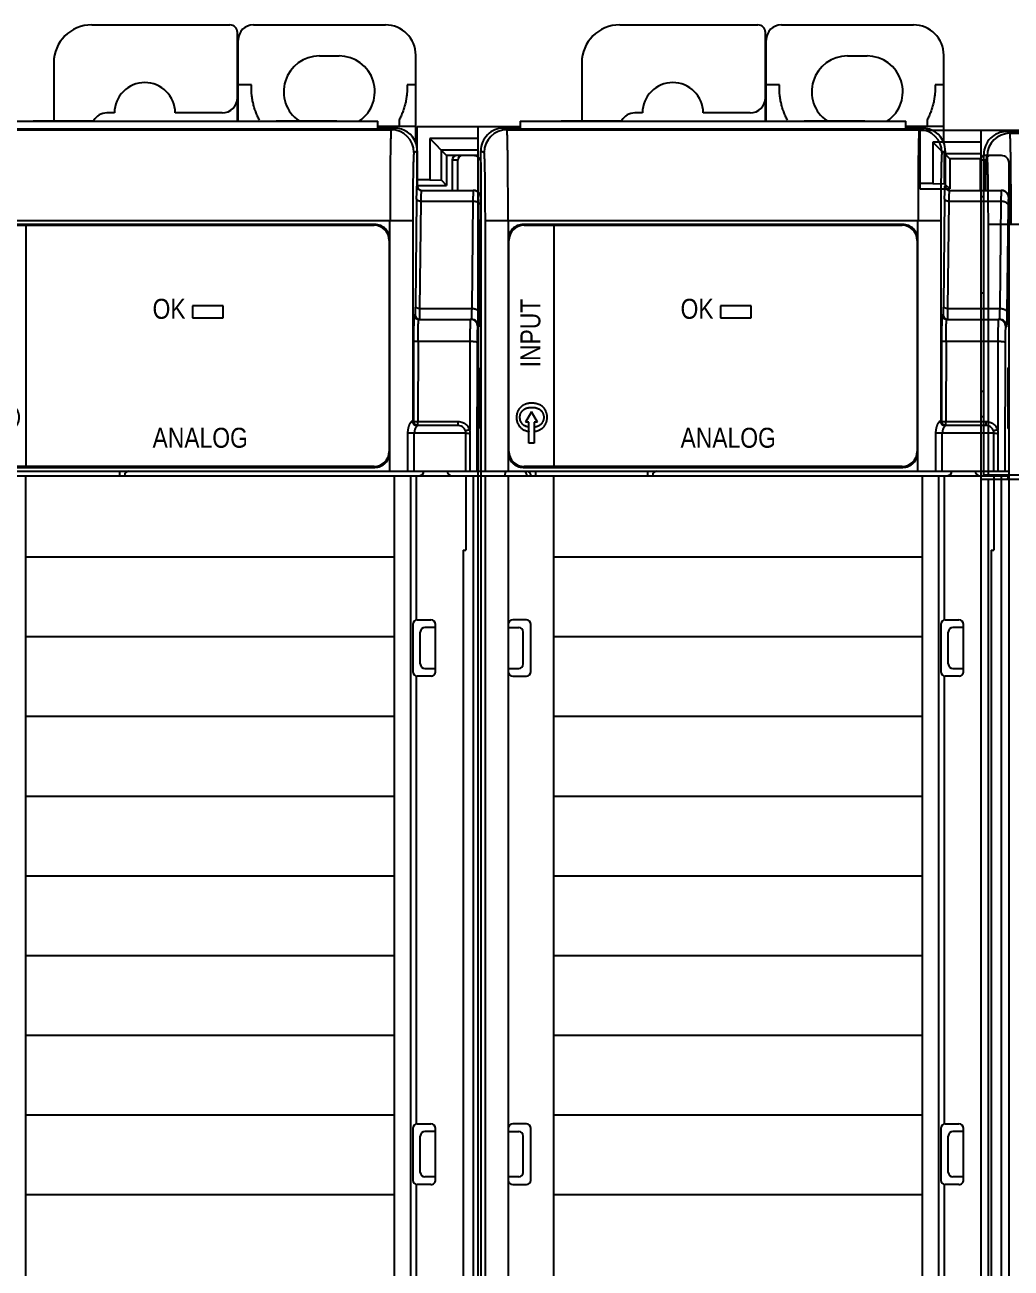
# Model space of a CAD drawing. Header units: inches. Extents: x -38 to 199, y -310 to 64.
# Drawn here: x 106.098 to 108.656, y 55.442 to 58.667 of the extents above; entities that cross this region are included whole.
import ezdxf

# ---------------------------------------------------------------- set-up
doc = ezdxf.new("R2010")
doc.units = ezdxf.units.IN
doc.header["$MEASUREMENT"] = 0
doc.layers.add('off-wire', color=6, linetype='Continuous')
doc.layers.add('PLC', color=7, linetype='Continuous')
doc.styles.get("Standard").update_dxf_attribs({"font": 'arial.ttf'})

# ---------------------------------------------------------------- blocks, each defined once
blk = doc.blocks.new('AI4')
at = {"layer": 'PLC', "linetype": 'Continuous'}
for p, q in [((214.5921, -47.8325), (214.5921, -47.679)), ((214.5921, -47.679), (214.8599, -47.679)), ((214.7496, -47.679), (214.7496, -52.2734)), ((214.8252, -47.6873), (214.8165, -47.6829)), ((214.8599, -47.6829), (214.8165, -47.6829)), ((214.8252, -47.6873), (215.8945, -47.6873)), ((214.6253, -47.7102), (214.6253, -47.8175)), ((214.6253, -47.7102), (214.6689, -47.7538)), ((214.7496, -47.7102), (214.6253, -47.7102)), ((214.6553, -47.818), (214.6553, -47.7402)), ((214.7496, -47.7402), (214.6553, -47.7402)), ((214.6689, -47.7538), (214.6689, -47.8316)), ((214.7496, -47.7538), (214.6689, -47.7538)), ((214.7575, -48.5727), (214.7575, -47.742)), ((214.7575, -47.742), (214.7662, -47.7463)), ((214.8276, -47.7769), (214.8276, -47.7689)), ((214.6253, -47.8175), (214.5921, -47.8175)), ((214.6253, -47.8175), (214.6553, -47.818)), ((214.6553, -47.818), (214.6689, -47.8316)), ((214.6689, -47.8325), (214.5921, -47.8325)), ((214.7575, -47.8522), (214.7496, -47.8522)), ((214.828, -47.8226), (214.828, -47.8215)), ((214.8282, -47.8518), (214.828, -47.8226)), ((214.7693, -48.5727), (214.7693, -47.9235)), ((215.9504, -47.9235), (214.7693, -47.9235)), ((214.7575, -48.1022), (214.7496, -48.1022)), ((214.7496, -48.3561), (214.7575, -48.3561)), ((214.7575, -48.4231), (214.7496, -48.4231)), ((214.7496, -48.5845), (216.1276, -48.5845)), ((214.7575, -48.5727), (216.1276, -48.5727)), ((214.7693, -52.2935), (214.7693, -48.5845))]:
    blk.add_line(p, q, dxfattribs=at)
at = {"layer": 'PLC'}
blk.add_lwpolyline([(214.7693, -48.5845), (214.9461, -48.5845), (214.9461, -52.3089), (214.7693, -52.3089)], close=True, dxfattribs=at)
at = {"layer": 'PLC', "linetype": 'Continuous'}
for centre, radius, start, end in [((214.8165, -47.742), 0.059, 89.9941, 179.9963), ((214.8253, -47.7463), 0.0591, 90.0133, 179.9941), ((203.4647, -47.8923), 11.3635, 0.35718, 0.58221), ((197.5204, -47.9235), 17.3079, 0.00012, 0.23749), ((214.848, -48.5911), 0.0303, 141.8481, 167.3196)]:
    blk.add_arc(centre, radius, start, end, dxfattribs=at)
for points, knots in [([(214.8276, -47.7689), (214.8275, -47.7629), (214.8274, -47.7541), (214.8272, -47.7427), (214.8271, -47.7349), (214.8269, -47.7276), (214.8268, -47.7209), (214.8267, -47.7148), (214.8265, -47.7093), (214.8264, -47.7043), (214.8262, -47.7), (214.8261, -47.6968), (214.826, -47.6945), (214.8259, -47.693), (214.8258, -47.6917), (214.8257, -47.6906), (214.8257, -47.6897), (214.8256, -47.6889), (214.8255, -47.6882), (214.8254, -47.6878), (214.8254, -47.6875), (214.8253, -47.6874), (214.8253, -47.6873), (214.8253, -47.6873), (214.8252, -47.6873)], [0, 0, 0, 0, 0.220848, 0.32252, 0.417952, 0.506883, 0.589081, 0.664312, 0.732348, 0.792993, 0.846102, 0.891528, 0.911317, 0.929132, 0.944961, 0.958798, 0.970639, 0.98048, 0.988319, 0.994158, 0.996333, 0.998017, 0.999226, 1, 1, 1, 1]), ([(214.7693, -47.9235), (214.7693, -47.912), (214.7692, -47.895), (214.7691, -47.8725), (214.769, -47.8562), (214.7689, -47.8406), (214.7688, -47.8258), (214.7686, -47.8119), (214.7684, -47.7991), (214.7682, -47.7875), (214.768, -47.7786), (214.7678, -47.7722), (214.7676, -47.7678), (214.7675, -47.7639), (214.7674, -47.7604), (214.7672, -47.7572), (214.7671, -47.7544), (214.767, -47.7521), (214.7668, -47.7504), (214.7667, -47.7492), (214.7667, -47.7485), (214.7666, -47.7478), (214.7665, -47.7473), (214.7664, -47.7469), (214.7664, -47.7466), (214.7663, -47.7464), (214.7662, -47.7463), (214.7662, -47.7463)], [0, 0, 0, 0, 0.193908, 0.288591, 0.380476, 0.468739, 0.552559, 0.631129, 0.703673, 0.769515, 0.828011, 0.854337, 0.878635, 0.900844, 0.920908, 0.938786, 0.954437, 0.967819, 0.978896, 0.983563, 0.987646, 0.991145, 0.994061, 0.996393, 0.998147, 0.999334, 1, 1, 1, 1])]:
    blk.add_open_spline(points, degree=3, knots=knots, dxfattribs=at)
blk = doc.blocks.new('ai_red')
at = {"layer": 'PLC', "color": 1, "linetype": 'Continuous'}
for p, q in [((73.4879, -179.3444), (73.8462, -179.3444)), ((73.9072, -179.3444), (74.2498, -179.3444)), ((73.8659, -179.593), (73.8659, -179.364)), ((73.8679, -179.593), (73.8679, -179.3837)), ((73.3895, -179.4428), (73.3895, -179.593)), ((74.0785, -179.4251), (74.1297, -179.4251)), ((74.3285, -179.6499), (74.3285, -179.4231)), ((73.9022, -179.4999), (73.8679, -179.4999)), ((74.3285, -179.4999), (74.3059, -179.4999)), ((73.547, -179.5727), (73.5273, -179.5727)), ((73.8265, -179.5727), (73.7045, -179.5727)), ((73.2301, -179.5944), (73.2301, -179.6142)), ((73.2301, -179.5944), (74.2301, -179.5944)), ((73.3364, -179.593), (73.4938, -179.593)), ((73.9663, -179.593), (74.1238, -179.593)), ((74.2301, -179.6142), (74.2301, -179.5944)), ((74.2852, -179.5919), (74.2852, -179.6081)), ((72.9623, -179.7617), (72.9623, -179.6081)), ((72.9623, -179.6081), (73.2301, -179.6081)), ((72.9955, -179.6393), (72.9955, -179.7466)), ((72.9955, -179.6393), (73.0391, -179.6829)), ((73.1198, -179.6393), (72.9955, -179.6393)), ((73.1198, -179.6081), (73.1198, -184.2026)), ((73.1955, -179.6164), (73.1868, -179.6121)), ((73.2301, -179.6121), (73.1868, -179.6121)), ((73.1955, -179.6164), (74.2647, -179.6164)), ((73.2301, -179.6142), (74.2301, -179.6142)), ((74.3285, -179.6081), (74.2301, -179.6081)), ((74.2734, -179.6121), (74.2301, -179.6121)), ((74.2734, -179.6121), (74.2647, -179.6164)), ((73.0255, -179.7471), (73.0255, -179.6694)), ((73.1198, -179.6694), (73.0255, -179.6694)), ((73.1277, -180.5018), (73.1277, -179.6711)), ((73.1277, -179.6711), (73.1364, -179.6755)), ((74.3237, -179.6755), (74.3324, -179.6711)), ((74.3324, -179.6711), (74.3324, -179.7617)), ((73.0391, -179.6829), (73.0391, -179.7607)), ((73.1198, -179.6829), (73.0391, -179.6829)), ((73.1979, -179.706), (73.1978, -179.698)), ((74.2624, -179.6981), (74.2623, -179.706)), ((74.4226, -179.6953), (74.4226, -179.7735)), ((74.4376, -179.6953), (74.4226, -179.6953)), ((74.4781, -179.6835), (74.4344, -179.6835)), ((74.4376, -179.7735), (74.4376, -179.6953)), ((74.4978, -184.1587), (74.4978, -179.7032)), ((72.9955, -179.7466), (72.9623, -179.7466)), ((73.0391, -179.7617), (72.9623, -179.7617)), ((72.9955, -179.7466), (73.0255, -179.7471)), ((73.0255, -179.7471), (73.0391, -179.7607)), ((73.1982, -179.7518), (73.1982, -179.7507)), ((73.1984, -179.7809), (73.1982, -179.7518)), ((74.262, -179.7375), (74.2619, -179.7507)), ((74.3324, -179.7617), (74.3318, -179.762)), ((73.1277, -179.7814), (73.1198, -179.7814)), ((74.3307, -179.7956), (74.3274, -180.073)), ((74.3436, -179.7738), (74.4774, -179.7738)), ((74.4781, -179.7735), (74.4774, -179.7738)), ((74.4978, -179.7814), (74.4938, -179.7814)), ((74.4978, -179.7932), (74.4971, -179.7935)), ((74.3392, -180.0797), (74.3425, -179.8023)), ((74.4768, -179.8023), (74.3425, -179.8023)), ((74.4768, -179.8023), (74.4735, -180.0797)), ((74.4932, -180.0908), (74.4965, -179.8133)), ((73.1395, -180.5018), (73.1395, -179.8526)), ((74.3207, -179.8526), (73.1395, -179.8526)), ((73.1985, -179.8526), (73.1985, -180.5018)), ((74.2222, -179.8621), (73.2379, -179.8621)), ((73.2399, -179.864), (74.2202, -179.864)), ((74.2616, -180.5018), (74.2616, -179.8526)), ((74.3207, -179.8526), (74.3207, -180.3719)), ((73.2005, -180.4506), (73.2005, -179.9034)), ((74.2596, -179.9034), (74.2596, -180.4506)), ((73.1277, -180.0314), (73.1198, -180.0314)), ((73.7498, -180.0727), (73.7498, -180.1042)), ((73.8285, -180.0727), (73.7498, -180.0727)), ((73.8285, -180.1042), (73.8285, -180.0727)), ((74.3392, -180.0797), (74.4735, -180.0797)), ((73.7498, -180.1042), (73.8285, -180.1042)), ((74.3241, -180.0963), (74.3266, -180.0963)), ((74.3359, -180.1081), (74.4723, -180.1081)), ((74.3384, -180.1081), (74.3387, -180.1047)), ((74.3387, -180.1047), (74.339, -180.0949)), ((74.4697, -180.1081), (74.4695, -180.1108)), ((74.492, -180.1278), (74.4894, -180.1278)), ((74.492, -180.1278), (74.4923, -180.1253)), ((74.3228, -180.1635), (74.3223, -180.3719)), ((74.3346, -180.165), (74.3341, -180.3732)), ((74.3346, -180.165), (74.469, -180.165)), ((74.469, -180.165), (74.4685, -180.3944)), ((74.488, -180.5018), (74.4886, -180.1674)), ((74.495, -180.2341), (74.495, -180.3916)), ((74.495, -180.2341), (74.4964, -180.2341)), ((74.4964, -180.3916), (74.4964, -180.2341)), ((73.1198, -180.2853), (73.1277, -180.2853)), ((73.2592, -180.3479), (73.2435, -180.3751)), ((73.2748, -180.3751), (73.2592, -180.3479)), ((73.1277, -180.3522), (73.1198, -180.3522)), ((73.2525, -180.3751), (73.2435, -180.3751)), ((73.2525, -180.4292), (73.2525, -180.3751)), ((73.2748, -180.3751), (73.2658, -180.3751)), ((73.2658, -180.3751), (73.2658, -180.4292)), ((74.3195, -180.3719), (74.3223, -180.3719)), ((74.3341, -180.3837), (74.3341, -180.3732)), ((74.3341, -180.3732), (74.4387, -180.3732)), ((74.4387, -180.3837), (74.4387, -180.3732)), ((73.2525, -180.3877), (73.2525, -180.3877)), ((73.2525, -180.3986), (73.2525, -180.3986)), ((73.2658, -180.388), (73.2658, -180.388)), ((73.2658, -180.3989), (73.2658, -180.3989)), ((74.3072, -180.4034), (74.3072, -180.5018)), ((74.4584, -180.4034), (74.3072, -180.4034)), ((74.3246, -180.5018), (74.3246, -180.4034)), ((74.3311, -180.3837), (74.3292, -180.3866)), ((74.4387, -180.3837), (74.3311, -180.3837)), ((74.4584, -180.5018), (74.4584, -180.4034)), ((74.4695, -180.5018), (74.4696, -180.4047)), ((74.4964, -180.3916), (74.495, -180.3916)), ((73.2658, -180.4292), (73.2525, -180.4292)), ((73.1277, -180.5018), (74.4978, -180.5018)), ((73.2379, -180.492), (74.2222, -180.492)), ((74.2202, -180.49), (73.2399, -180.49)), ((73.2694, -180.5018), (73.2694, -180.5136)), ((73.5608, -180.5136), (73.5608, -180.5018)), ((73.1198, -180.5136), (74.4978, -180.5136)), ((73.1395, -184.2226), (73.1395, -180.5136)), ((73.1986, -180.5136), (73.1986, -184.2316)), ((74.2734, -183.9979), (74.2734, -180.5136)), ((74.3146, -180.5136), (74.3146, -183.9979)), ((74.3302, -180.8879), (74.3302, -180.5136)), ((74.4584, -180.5136), (74.4584, -180.7066)), ((74.4781, -184.0806), (74.4781, -180.5136)), ((74.4513, -180.7066), (74.4513, -183.9192)), ((74.4513, -180.7066), (74.4584, -180.7066)), ((73.2458, -180.8877), (73.2104, -180.8877)), ((74.3324, -180.8877), (74.3679, -180.8877)), ((73.1986, -180.9073), (73.2261, -180.9073)), ((73.2379, -181.0018), (73.2379, -180.9192)), ((73.2576, -181.0215), (73.2576, -180.8995)), ((74.3206, -180.8995), (74.3206, -181.0215)), ((74.3403, -181.0018), (74.3403, -180.9192)), ((74.3797, -180.9073), (74.3521, -180.9073)), ((74.3797, -181.0215), (74.3797, -180.8995)), ((73.1986, -181.0136), (73.2261, -181.0136)), ((74.3521, -181.0136), (74.3797, -181.0136)), ((73.2104, -181.0333), (73.2458, -181.0333)), ((74.3302, -182.195), (74.3302, -181.0331)), ((74.3679, -181.0333), (74.3324, -181.0333)), ((73.1986, -182.2144), (73.2261, -182.2144)), ((73.2458, -182.1947), (73.2104, -182.1947)), ((73.2576, -182.3404), (73.2576, -182.2066)), ((74.3206, -182.2066), (74.3206, -182.3404)), ((74.3324, -182.1947), (74.3679, -182.1947)), ((74.3797, -182.2144), (74.3521, -182.2144)), ((74.3797, -182.3404), (74.3797, -182.2066)), ((73.2379, -182.3207), (73.2379, -182.2262)), ((74.3403, -182.3207), (74.3403, -182.2262)), ((73.2261, -182.3325), (73.1986, -182.3325)), ((74.3797, -182.3325), (74.3521, -182.3325)), ((73.2104, -182.3522), (73.2458, -182.3522)), ((74.3302, -183.5138), (74.3302, -182.352)), ((74.3679, -182.3522), (74.3324, -182.3522))]:
    blk.add_line(p, q, dxfattribs=at)
at = {"layer": 'PLC', "color": 1}
for p, q in [((73.3183, -180.492), (73.3183, -179.8621)), ((73.3163, -180.7243), (74.2734, -180.7243)), ((73.3163, -180.931), (74.2734, -180.931)), ((73.3163, -181.1377), (74.2734, -181.1377)), ((73.3163, -181.3444), (74.2734, -181.3444)), ((73.3163, -181.551), (74.2734, -181.551)), ((73.3163, -181.7577), (74.2734, -181.7577)), ((73.3163, -181.9644), (74.2734, -181.9644)), ((73.3163, -182.1711), (74.2734, -182.1711)), ((73.3163, -182.3778), (74.2734, -182.3778))]:
    blk.add_line(p, q, dxfattribs=at)
blk.add_lwpolyline([(73.1395, -180.5136), (73.3163, -180.5136), (73.3163, -184.2381), (73.1395, -184.2381)], close=True, dxfattribs=at)
at = {"layer": 'PLC', "color": 1, "linetype": 'Continuous'}
for centre, radius, start, end in [((73.4879, -179.4428), 0.0984, 90, 180), ((73.8462, -179.364), 0.0197, 0, 90), ((73.9072, -179.3837), 0.0394, 90, 180), ((74.2498, -179.4231), 0.0787, 0, 90), ((74.0785, -179.5176), 0.0925, 90, 235.1773), ((74.1297, -179.5176), 0.0925, 304.8225, 90), ((73.6257, -179.5727), 0.0787, 0, 180), ((73.8265, -179.5333), 0.0394, 270, 0), ((73.5273, -179.6121), 0.0394, 90, 150.7507), ((73.1868, -179.6711), 0.059, 89.9941, 179.9963), ((73.1955, -179.6755), 0.0591, 90.0133, 179.9941), ((74.2647, -179.6755), 0.0591, 0.0052, 89.9864), ((74.4344, -179.6953), 0.0118, 90, 180), ((74.4781, -179.7032), 0.0197, 0, 90), ((61.8349, -179.8215), 11.3635, 0.35718, 0.58221), ((84.343, -179.8103), 10.0813, 179.40757, 179.58624), ((90.8019, -179.8514), 16.5402, 179.65114, 180.00432), ((74.3436, -179.762), 0.0118, 180.0076, 269.9859), ((55.8906, -179.8527), 17.3079, 0.00012, 0.23749), ((74.4774, -179.7935), 0.0197, 0.0071, 89.9856), ((73.2379, -179.9014), 0.0394, 90, 180.2046), ((73.2399, -179.9034), 0.0394, 90, 180), ((74.2202, -179.9034), 0.0394, 0, 90), ((74.2222, -179.9014), 0.0394, 359.7572, 90), ((72.751, -180.0657), 1.5883, 358.9453, 359.4943), ((74.3359, -180.0963), 0.0118, 179.9963, 269.9952), ((74.3384, -180.0963), 0.0118, 180.0785, 269.9991), ((74.4697, -180.1278), 0.0197, 0.0014, 89.9226), ((74.4723, -180.1278), 0.0197, 359.9955, 89.9954), ((74.3325, -180.372), 0.0117, 179.9923, 269.9793), ((74.3341, -180.3719), 0.0118, 179.9993, 269.9977), ((74.4387, -180.4034), 0.0197, 0, 90), ((74.4391, -180.4049), 0.0312, 19.6677, 37.4136), ((73.2379, -180.4526), 0.0394, 179.7697, 270), ((73.2399, -180.4506), 0.0394, 180, 270), ((74.2202, -180.4506), 0.0394, 270, 360), ((74.2222, -180.4526), 0.0394, 270, 0.2819), ((73.2183, -180.5203), 0.0303, 141.8481, 167.3196), ((73.2183, -180.5203), 0.0303, 12.6804, 38.1519), ((73.2458, -180.5136), 0.0118, 0, 67.5), ((73.5844, -180.5136), 0.0118, 90, 180), ((74.3373, -180.5018), 0.0118, 270, 0), ((74.422, -180.5018), 0.0118, 180, 247.5), ((73.2104, -180.8995), 0.0118, 90, 179.9898), ((73.2458, -180.8995), 0.0118, 0, 90), ((74.3324, -180.8995), 0.0118, 90, 180), ((74.3679, -180.8995), 0.0118, 0, 90), ((73.2261, -180.9192), 0.0118, 0, 90), ((74.3521, -180.9192), 0.0118, 90, 180), ((73.2104, -181.0215), 0.0118, 180.0095, 270), ((73.2261, -181.0018), 0.0118, 270, 360), ((73.2458, -181.0215), 0.0118, 270, 360), ((74.3324, -181.0215), 0.0118, 180, 270), ((74.3521, -181.0018), 0.0118, 180, 270), ((74.3679, -181.0215), 0.0118, 270, 0.006), ((73.2104, -182.2066), 0.0118, 90, 179.9886), ((73.2261, -182.2262), 0.0118, 0, 90), ((73.2458, -182.2066), 0.0118, 0, 90), ((74.3324, -182.2066), 0.0118, 90, 180), ((74.3521, -182.2262), 0.0118, 90, 180), ((74.3679, -182.2066), 0.0118, 0, 90), ((73.2104, -182.3404), 0.0118, 180.0095, 270), ((73.2261, -182.3207), 0.0118, 270, 360), ((73.2458, -182.3404), 0.0118, 270, 360), ((74.3324, -182.3404), 0.0118, 180, 270), ((74.3521, -182.3207), 0.0118, 180, 270), ((74.3679, -182.3404), 0.0118, 270, 0.006)]:
    blk.add_arc(centre, radius, start, end, dxfattribs=at)
for centre, major_axis, ratio, start_param, end_param in [((74.2734, -179.6711), (0.0528, 0.0264), 0.99981, -0.096361, 1.107103), ((74.2734, -179.6711), (-0.0528, -0.0264), 0.99981, 2.678052, 3.045231), ((74.4494, -179.6953), (0.0118, 0), 0.999848, 7.853982, 9.424778), ((74.3442, -179.7617), (0.0106, 0.0053), 0.99981, 2.678052, 4.248696), ((74.4781, -179.7932), (-0.0176, -0.0088), 0.99981, 3.32181, 4.248696), ((74.4781, -179.7932), (0.0176, 0.0088), 0.99981, -0.463541, 0.180217)]:
    blk.add_ellipse(centre, major_axis=major_axis, ratio=ratio, start_param=start_param, end_param=end_param, dxfattribs=at)
for points, knots in [([(73.923, -179.5919), (73.9211, -179.5883), (73.9176, -179.581), (73.9131, -179.5698), (73.9094, -179.5584), (73.9064, -179.5468), (73.9041, -179.5352), (73.9022, -179.5195), (73.9019, -179.5077), (73.9022, -179.4999)], [0, 0, 0, 0, 0.127708, 0.254328, 0.380026, 0.504912, 0.629177, 0.753048, 1, 1, 1, 1]), ([(74.3059, -179.4999), (74.3063, -179.5077), (74.306, -179.5195), (74.304, -179.5352), (74.3018, -179.5468), (74.2988, -179.5584), (74.295, -179.5698), (74.2905, -179.581), (74.287, -179.5883), (74.2851, -179.5919)], [0, 0, 0, 0, 0.246944, 0.370809, 0.495073, 0.619962, 0.745664, 0.872289, 1, 1, 1, 1]), ([(73.1978, -179.698), (73.1977, -179.692), (73.1976, -179.6832), (73.1974, -179.6719), (73.1973, -179.6641), (73.1972, -179.6568), (73.197, -179.6501), (73.1969, -179.644), (73.1967, -179.6384), (73.1966, -179.6335), (73.1964, -179.6291), (73.1963, -179.6259), (73.1962, -179.6237), (73.1961, -179.6222), (73.196, -179.6209), (73.1959, -179.6198), (73.1959, -179.6188), (73.1958, -179.618), (73.1957, -179.6174), (73.1956, -179.617), (73.1956, -179.6167), (73.1955, -179.6166), (73.1955, -179.6165), (73.1955, -179.6164), (73.1955, -179.6164)], [0, 0, 0, 0, 0.220848, 0.32252, 0.417952, 0.506883, 0.589081, 0.664312, 0.732348, 0.792993, 0.846102, 0.891528, 0.911317, 0.929132, 0.944961, 0.958798, 0.970639, 0.98048, 0.988319, 0.994158, 0.996333, 0.998017, 0.999226, 1, 1, 1, 1]), ([(74.2647, -179.6164), (74.2647, -179.6164), (74.2646, -179.6165), (74.2646, -179.6166), (74.2645, -179.6167), (74.2645, -179.617), (74.2644, -179.6174), (74.2643, -179.618), (74.2643, -179.6188), (74.2642, -179.6198), (74.2641, -179.6209), (74.264, -179.6222), (74.2639, -179.6237), (74.2638, -179.6259), (74.2637, -179.6291), (74.2635, -179.6335), (74.2634, -179.6384), (74.2633, -179.644), (74.2631, -179.6501), (74.263, -179.6568), (74.2628, -179.6641), (74.2627, -179.6719), (74.2625, -179.6833), (74.2624, -179.6921), (74.2624, -179.6981)], [0, 0, 0, 0, 0.000774, 0.001982, 0.003667, 0.005842, 0.011681, 0.01952, 0.029361, 0.041202, 0.05504, 0.070869, 0.088685, 0.108474, 0.153902, 0.207012, 0.267659, 0.335696, 0.410928, 0.493126, 0.582057, 0.677489, 0.779159, 1, 1, 1, 1]), ([(73.1395, -179.8526), (73.1395, -179.8412), (73.1394, -179.8241), (73.1393, -179.8016), (73.1392, -179.7854), (73.1391, -179.7698), (73.139, -179.755), (73.1388, -179.7411), (73.1386, -179.7283), (73.1384, -179.7167), (73.1382, -179.7078), (73.138, -179.7013), (73.1379, -179.697), (73.1377, -179.6931), (73.1376, -179.6895), (73.1375, -179.6864), (73.1373, -179.6836), (73.1372, -179.6812), (73.137, -179.6795), (73.1369, -179.6783), (73.1369, -179.6776), (73.1368, -179.677), (73.1367, -179.6765), (73.1366, -179.6761), (73.1366, -179.6758), (73.1365, -179.6756), (73.1364, -179.6755), (73.1364, -179.6755)], [0, 0, 0, 0, 0.193908, 0.288591, 0.380476, 0.468739, 0.552559, 0.631129, 0.703673, 0.769515, 0.828011, 0.854337, 0.878635, 0.900844, 0.920908, 0.938786, 0.954437, 0.967819, 0.978896, 0.983563, 0.987646, 0.991145, 0.994061, 0.996393, 0.998147, 0.999334, 1, 1, 1, 1]), ([(74.3237, -179.6755), (74.3237, -179.6755), (74.3236, -179.6756), (74.3236, -179.6758), (74.3235, -179.6761), (74.3234, -179.6765), (74.3233, -179.677), (74.3233, -179.6776), (74.3232, -179.6783), (74.3231, -179.6795), (74.323, -179.6812), (74.3228, -179.6836), (74.3227, -179.6864), (74.3225, -179.6895), (74.3224, -179.6931), (74.3223, -179.697), (74.3221, -179.7013), (74.322, -179.7078), (74.3218, -179.7167), (74.3215, -179.7283), (74.3213, -179.7411), (74.3212, -179.755), (74.321, -179.7698), (74.3209, -179.7854), (74.3208, -179.8016), (74.3207, -179.8241), (74.3207, -179.8412), (74.3207, -179.8526)], [0, 0, 0, 0, 0.000666, 0.001851, 0.003603, 0.005934, 0.008847, 0.012344, 0.016425, 0.02109, 0.032166, 0.04555, 0.061205, 0.079087, 0.099156, 0.121367, 0.145665, 0.17199, 0.230484, 0.296325, 0.368871, 0.447444, 0.531269, 0.619531, 0.711414, 0.806094, 1, 1, 1, 1]), ([(74.3307, -179.7956), (74.3307, -179.7932), (74.3308, -179.7885), (74.3309, -179.7829), (74.3309, -179.7788), (74.331, -179.776), (74.3311, -179.7735), (74.3311, -179.7712), (74.3312, -179.7691), (74.3313, -179.7673), (74.3314, -179.7658), (74.3314, -179.7646), (74.3315, -179.7639), (74.3315, -179.7634), (74.3316, -179.763), (74.3316, -179.7627), (74.3316, -179.7624), (74.3317, -179.7622), (74.3317, -179.7621), (74.3317, -179.762), (74.3318, -179.762)], [0, 0, 0, 0, 0.217545, 0.413663, 0.502583, 0.584974, 0.660569, 0.729105, 0.790328, 0.844039, 0.89005, 0.928176, 0.944228, 0.958258, 0.970258, 0.980227, 0.988161, 0.994067, 0.99797, 1, 1, 1, 1]), ([(74.3425, -179.8023), (74.3417, -179.8023), (74.3402, -179.8022), (74.338, -179.8018), (74.336, -179.8012), (74.3342, -179.8004), (74.3327, -179.7994), (74.3316, -179.7982), (74.3309, -179.797), (74.3307, -179.7961), (74.3307, -179.7956)], [0, 0, 0, 0, 0.155385, 0.307511, 0.451848, 0.585479, 0.706506, 0.81452, 0.911059, 1, 1, 1, 1]), ([(74.3425, -179.8023), (74.3425, -179.8002), (74.3426, -179.7963), (74.3427, -179.7907), (74.3428, -179.7865), (74.3429, -179.7835), (74.3429, -179.7816), (74.343, -179.7798), (74.3431, -179.7783), (74.3432, -179.777), (74.3432, -179.7759), (74.3433, -179.7752), (74.3434, -179.7747), (74.3434, -179.7744), (74.3434, -179.7742), (74.3435, -179.774), (74.3435, -179.7739), (74.3436, -179.7738), (74.3436, -179.7738)], [0, 0, 0, 0, 0.217153, 0.413238, 0.584751, 0.66035, 0.72886, 0.790067, 0.843756, 0.889716, 0.927782, 0.957866, 0.969892, 0.979898, 0.987882, 0.993849, 0.997834, 1, 1, 1, 1]), ([(74.4774, -179.7738), (74.4774, -179.7738), (74.4774, -179.7738), (74.4774, -179.7739), (74.4774, -179.774), (74.4774, -179.7742), (74.4773, -179.7744), (74.4773, -179.7747), (74.4773, -179.775), (74.4773, -179.7754), (74.4772, -179.7761), (74.4772, -179.777), (74.4771, -179.7783), (74.4771, -179.7798), (74.4771, -179.7816), (74.477, -179.7835), (74.477, -179.7857), (74.4769, -179.788), (74.4769, -179.7915), (74.4768, -179.7963), (74.4768, -179.8002), (74.4768, -179.8023)], [0, 0, 0, 0, 0.000701, 0.001864, 0.00569, 0.011556, 0.019469, 0.029423, 0.041411, 0.055422, 0.071446, 0.109492, 0.155456, 0.209169, 0.270416, 0.338981, 0.414648, 0.497199, 0.586333, 0.782622, 1, 1, 1, 1]), ([(74.4965, -179.8133), (74.4965, -179.8119), (74.4965, -179.8092), (74.4966, -179.8053), (74.4966, -179.8024), (74.4967, -179.8003), (74.4967, -179.7989), (74.4968, -179.7977), (74.4968, -179.7966), (74.4969, -179.7957), (74.4969, -179.795), (74.497, -179.7944), (74.497, -179.7941), (74.497, -179.7939), (74.497, -179.7937), (74.4971, -179.7936), (74.4971, -179.7936), (74.4971, -179.7935), (74.4971, -179.7935)], [0, 0, 0, 0, 0.217235, 0.4134, 0.584986, 0.660615, 0.729149, 0.790373, 0.844073, 0.890034, 0.928091, 0.958156, 0.970167, 0.980153, 0.98811, 0.994038, 0.99796, 1, 1, 1, 1]), ([(74.4965, -179.8133), (74.4964, -179.8126), (74.4961, -179.8111), (74.4949, -179.809), (74.493, -179.8071), (74.4906, -179.8054), (74.4876, -179.8041), (74.4842, -179.8031), (74.4806, -179.8024), (74.4781, -179.8023), (74.4768, -179.8023)], [0, 0, 0, 0, 0.088915, 0.18538, 0.293295, 0.414254, 0.547907, 0.692338, 0.844576, 1, 1, 1, 1]), ([(74.3274, -180.073), (74.3274, -180.0747), (74.3273, -180.078), (74.3272, -180.0826), (74.3272, -180.086), (74.3271, -180.0885), (74.327, -180.0901), (74.327, -180.0915), (74.3269, -180.0928), (74.3269, -180.0938), (74.3268, -180.0947), (74.3268, -180.0953), (74.3268, -180.0957), (74.3267, -180.0959), (74.3267, -180.0961), (74.3267, -180.0962), (74.3266, -180.0963), (74.3266, -180.0963), (74.3266, -180.0963)], [0, 0, 0, 0, 0.219039, 0.416593, 0.589077, 0.66495, 0.733586, 0.794768, 0.848275, 0.893892, 0.93145, 0.96086, 0.972486, 0.98205, 0.989546, 0.994981, 0.99839, 1, 1, 1, 1]), ([(74.3274, -180.073), (74.3274, -180.0735), (74.3276, -180.0744), (74.3283, -180.0757), (74.3294, -180.0768), (74.3309, -180.0778), (74.3327, -180.0786), (74.3347, -180.0792), (74.3369, -180.0796), (74.3384, -180.0797), (74.3392, -180.0797)], [0, 0, 0, 0, 0.088913, 0.185374, 0.293288, 0.414248, 0.547902, 0.692335, 0.844576, 1, 1, 1, 1]), ([(74.4735, -180.0797), (74.4735, -180.0818), (74.4734, -180.0857), (74.4733, -180.0913), (74.4731, -180.0955), (74.473, -180.0986), (74.473, -180.1005), (74.4729, -180.1023), (74.4728, -180.1038), (74.4727, -180.1051), (74.4726, -180.1061), (74.4726, -180.107), (74.4725, -180.1075), (74.4724, -180.1078), (74.4724, -180.108), (74.4723, -180.1081), (74.4723, -180.1081), (74.4723, -180.1081)], [0, 0, 0, 0, 0.218845, 0.416237, 0.588588, 0.664406, 0.732996, 0.794142, 0.847625, 0.893229, 0.930792, 0.96023, 0.981482, 0.989034, 0.994554, 0.998103, 1, 1, 1, 1]), ([(74.4735, -180.0797), (74.4748, -180.0797), (74.4773, -180.0799), (74.4809, -180.0805), (74.4843, -180.0815), (74.4873, -180.0829), (74.4897, -180.0845), (74.4916, -180.0864), (74.4928, -180.0885), (74.4932, -180.09), (74.4932, -180.0908)], [0, 0, 0, 0, 0.155389, 0.307521, 0.451858, 0.585485, 0.70651, 0.814522, 0.91106, 1, 1, 1, 1]), ([(74.4923, -180.1253), (74.4924, -180.1246), (74.4925, -180.1229), (74.4926, -180.1187), (74.4928, -180.1118), (74.493, -180.102), (74.4931, -180.0947), (74.4932, -180.0908)], [0, 0, 0, 0, 0.063849, 0.146892, 0.367675, 0.655358, 1, 1, 1, 1]), ([(74.3241, -180.0963), (74.3241, -180.0963), (74.324, -180.0963), (74.324, -180.0965), (74.3239, -180.0967), (74.3239, -180.0971), (74.3238, -180.0976), (74.3238, -180.0983), (74.3237, -180.0992), (74.3237, -180.1002), (74.3236, -180.1013), (74.3235, -180.1026), (74.3235, -180.1046), (74.3234, -180.1075), (74.3233, -180.1113), (74.3232, -180.1157), (74.3231, -180.1205), (74.323, -180.1257), (74.323, -180.1313), (74.3229, -180.1373), (74.3228, -180.1435), (74.3228, -180.1523), (74.3228, -180.159), (74.3228, -180.1635)], [0, 0, 0, 0, 0.000536, 0.001522, 0.005137, 0.011024, 0.01919, 0.02963, 0.042332, 0.05728, 0.074447, 0.09379, 0.115264, 0.16443, 0.221587, 0.286261, 0.357886, 0.435892, 0.519667, 0.608545, 0.701855, 0.798836, 1, 1, 1, 1]), ([(74.3346, -180.165), (74.3346, -180.1611), (74.3346, -180.1537), (74.3347, -180.1446), (74.3348, -180.1377), (74.3348, -180.133), (74.3349, -180.1286), (74.335, -180.1245), (74.3351, -180.1208), (74.3352, -180.1176), (74.3353, -180.1152), (74.3354, -180.1135), (74.3354, -180.1124), (74.3355, -180.1114), (74.3355, -180.1105), (74.3356, -180.1098), (74.3356, -180.1092), (74.3357, -180.1088), (74.3358, -180.1084), (74.3358, -180.1082), (74.3359, -180.1082), (74.3359, -180.1081), (74.3359, -180.1081)], [0, 0, 0, 0, 0.2011, 0.391327, 0.480187, 0.56395, 0.641945, 0.713558, 0.778222, 0.83537, 0.884528, 0.905999, 0.925341, 0.94251, 0.957463, 0.970171, 0.980621, 0.988803, 0.994712, 0.998369, 0.999394, 1, 1, 1, 1]), ([(74.4695, -180.1108), (74.4695, -180.1119), (74.4694, -180.1145), (74.4693, -180.1191), (74.4692, -180.1247), (74.4691, -180.1341), (74.469, -180.1476), (74.469, -180.1589), (74.469, -180.165)], [0, 0, 0, 0, 0.061297, 0.145256, 0.250208, 0.373862, 0.666877, 1, 1, 1, 1]), ([(74.4886, -180.1674), (74.4886, -180.1648), (74.4887, -180.1596), (74.4887, -180.1532), (74.4888, -180.1484), (74.4888, -180.1451), (74.4889, -180.1421), (74.4889, -180.1392), (74.489, -180.1367), (74.489, -180.1344), (74.4891, -180.1327), (74.4891, -180.1315), (74.4891, -180.1308), (74.4892, -180.1301), (74.4892, -180.1295), (74.4892, -180.129), (74.4893, -180.1286), (74.4893, -180.1283), (74.4893, -180.128), (74.4894, -180.1279), (74.4894, -180.1278), (74.4894, -180.1278), (74.4894, -180.1278)], [0, 0, 0, 0, 0.200964, 0.391456, 0.480407, 0.564172, 0.642148, 0.71373, 0.778337, 0.835483, 0.88471, 0.906212, 0.925562, 0.942713, 0.957644, 0.970337, 0.980778, 0.98895, 0.994846, 0.998471, 0.999462, 1, 1, 1, 1]), ([(74.3228, -180.1635), (74.3228, -180.1635), (74.3228, -180.1636), (74.323, -180.1638), (74.3233, -180.1639), (74.3237, -180.164), (74.3242, -180.1642), (74.3251, -180.1643), (74.3264, -180.1645), (74.3281, -180.1647), (74.3309, -180.1649), (74.3331, -180.1649), (74.3346, -180.165)], [0, 0, 0, 0, 0.013411, 0.032832, 0.059851, 0.094901, 0.138001, 0.188839, 0.311996, 0.4604, 0.628858, 1, 1, 1, 1]), ([(74.469, -180.165), (74.4702, -180.165), (74.4727, -180.165), (74.4763, -180.1651), (74.4797, -180.1654), (74.4822, -180.1656), (74.484, -180.1659), (74.4852, -180.166), (74.4862, -180.1662), (74.487, -180.1665), (74.4877, -180.1667), (74.4881, -180.1669), (74.4884, -180.1671), (74.4885, -180.1672), (74.4886, -180.1673), (74.4886, -180.1674)], [0, 0, 0, 0, 0.188607, 0.370965, 0.539304, 0.687679, 0.752718, 0.810928, 0.861828, 0.90497, 0.940046, 0.967092, 0.977728, 0.986584, 1, 1, 1, 1]), ([(73.2601, -180.3255), (73.2592, -180.3255), (73.2573, -180.3255), (73.2545, -180.3257), (73.2518, -180.3261), (73.2492, -180.3266), (73.2467, -180.3272), (73.2442, -180.328), (73.2418, -180.3289), (73.2395, -180.33), (73.2373, -180.3311), (73.2352, -180.3325), (73.2332, -180.3339), (73.2314, -180.3355), (73.2297, -180.3372), (73.2281, -180.339), (73.2266, -180.341), (73.2253, -180.343), (73.2241, -180.3452), (73.223, -180.3475), (73.2222, -180.3498), (73.2214, -180.3521), (73.2209, -180.3546), (73.2205, -180.3571), (73.2202, -180.3597), (73.2202, -180.3614), (73.2202, -180.3623)], [0, 0, 0, 0, 0.046666, 0.092161, 0.136649, 0.180448, 0.223293, 0.265781, 0.307491, 0.349241, 0.390297, 0.430963, 0.470884, 0.510312, 0.549967, 0.589534, 0.629402, 0.66999, 0.710719, 0.750975, 0.79155, 0.832033, 0.873092, 0.914413, 0.956901, 1, 1, 1, 1]), ([(73.2291, -180.3622), (73.2292, -180.3616), (73.2292, -180.3604), (73.2294, -180.3586), (73.2297, -180.3568), (73.2301, -180.3551), (73.2306, -180.3534), (73.2313, -180.3518), (73.2321, -180.3502), (73.233, -180.3487), (73.234, -180.3472), (73.2351, -180.3459), (73.2363, -180.3446), (73.2376, -180.3434), (73.239, -180.3423), (73.2405, -180.3413), (73.2421, -180.3404), (73.2438, -180.3395), (73.2456, -180.3388), (73.2474, -180.3382), (73.2493, -180.3377), (73.2513, -180.3372), (73.2534, -180.3369), (73.2556, -180.3366), (73.2578, -180.3365), (73.2593, -180.3365), (73.2601, -180.3364)], [0, 0, 0, 0, 0.040902, 0.080929, 0.120351, 0.15926, 0.197827, 0.236487, 0.275201, 0.314321, 0.35358, 0.392422, 0.431063, 0.469956, 0.509123, 0.548949, 0.589428, 0.631064, 0.673423, 0.71666, 0.760829, 0.805914, 0.852562, 0.900248, 0.949148, 1, 1, 1, 1]), ([(73.2998, -180.3623), (73.2998, -180.3615), (73.2998, -180.3599), (73.2996, -180.3574), (73.2992, -180.355), (73.2987, -180.3526), (73.298, -180.3503), (73.2972, -180.348), (73.2962, -180.3458), (73.2951, -180.3436), (73.2939, -180.3415), (73.2925, -180.3395), (73.2909, -180.3377), (73.2892, -180.3359), (73.2874, -180.3343), (73.2854, -180.3328), (73.2833, -180.3314), (73.2811, -180.3302), (73.2788, -180.3291), (73.2763, -180.3281), (73.2738, -180.3273), (73.2712, -180.3266), (73.2686, -180.3261), (73.2658, -180.3258), (73.263, -180.3255), (73.2611, -180.3255), (73.2601, -180.3255)], [0, 0, 0, 0, 0.040917, 0.081206, 0.121044, 0.160801, 0.20044, 0.240141, 0.27998, 0.320332, 0.360792, 0.400579, 0.440342, 0.480112, 0.519955, 0.560443, 0.601634, 0.64374, 0.686389, 0.729297, 0.772543, 0.816374, 0.860888, 0.906038, 0.95244, 1, 1, 1, 1]), ([(73.2601, -180.3364), (73.2613, -180.3365), (73.2636, -180.3365), (73.267, -180.3368), (73.2701, -180.3374), (73.2731, -180.3382), (73.2759, -180.3393), (73.2784, -180.3405), (73.2808, -180.342), (73.2829, -180.3437), (73.2847, -180.3456), (73.2864, -180.3476), (73.2878, -180.3498), (73.2889, -180.352), (73.2898, -180.3545), (73.2904, -180.357), (73.2908, -180.3596), (73.2909, -180.3615), (73.2909, -180.3624)], [0, 0, 0, 0, 0.078848, 0.153586, 0.224629, 0.292039, 0.356569, 0.418787, 0.479523, 0.53946, 0.598338, 0.655333, 0.711417, 0.767044, 0.823194, 0.880455, 0.938945, 1, 1, 1, 1]), ([(73.2202, -180.3623), (73.2202, -180.3636), (73.2203, -180.3662), (73.2208, -180.37), (73.2216, -180.3737), (73.2228, -180.3771), (73.2244, -180.3803), (73.2262, -180.3834), (73.2285, -180.3863), (73.231, -180.3889), (73.2338, -180.3913), (73.2369, -180.3935), (73.2403, -180.3952), (73.244, -180.3967), (73.2479, -180.3978), (73.2508, -180.3984), (73.2523, -180.3986), (73.2525, -180.3986)], [0, 0, 0, 0, 0.074452, 0.145707, 0.214919, 0.282549, 0.349095, 0.415871, 0.483174, 0.552027, 0.62171, 0.691581, 0.762412, 0.835307, 0.910702, 0.989454, 1, 1, 1, 1]), ([(73.2525, -180.3877), (73.2516, -180.3875), (73.2495, -180.3872), (73.2464, -180.3864), (73.2435, -180.3853), (73.2408, -180.384), (73.2385, -180.3824), (73.2365, -180.3806), (73.2348, -180.3786), (73.2333, -180.3766), (73.232, -180.3744), (73.2309, -180.3722), (73.2301, -180.3698), (73.2296, -180.3674), (73.2292, -180.3648), (73.2292, -180.3631), (73.2291, -180.3622)], [0, 0, 0, 0, 0.078095, 0.165821, 0.247714, 0.324391, 0.397646, 0.468164, 0.536713, 0.603673, 0.669203, 0.734039, 0.798716, 0.864563, 0.931359, 1, 1, 1, 1]), ([(73.2658, -180.3989), (73.2659, -180.3989), (73.2668, -180.3988), (73.2685, -180.3986), (73.2709, -180.3981), (73.2733, -180.3975), (73.2757, -180.3967), (73.278, -180.3958), (73.2803, -180.3948), (73.2825, -180.3936), (73.2846, -180.3923), (73.2866, -180.3909), (73.2884, -180.3893), (73.2901, -180.3876), (73.2918, -180.3858), (73.2933, -180.3839), (73.2946, -180.3818), (73.2959, -180.3796), (73.2969, -180.3774), (73.2978, -180.375), (73.2986, -180.3726), (73.2991, -180.3702), (73.2995, -180.3676), (73.2998, -180.365), (73.2998, -180.3632), (73.2998, -180.3623)], [0, 0, 0, 0, 0.004653, 0.049658, 0.094253, 0.139141, 0.183928, 0.228935, 0.274511, 0.319817, 0.364674, 0.408522, 0.452557, 0.496451, 0.540615, 0.58508, 0.630072, 0.675423, 0.720605, 0.765714, 0.811222, 0.857277, 0.903844, 0.951455, 1, 1, 1, 1]), ([(73.2909, -180.3624), (73.2909, -180.3633), (73.2908, -180.3651), (73.2904, -180.3677), (73.2898, -180.3702), (73.2889, -180.3726), (73.2878, -180.3748), (73.2864, -180.377), (73.2848, -180.379), (73.283, -180.3809), (73.2809, -180.3826), (73.2786, -180.3841), (73.2761, -180.3854), (73.2735, -180.3864), (73.2707, -180.3872), (73.2681, -180.3877), (73.2664, -180.3879), (73.2658, -180.388)], [0, 0, 0, 0, 0.068755, 0.134973, 0.199702, 0.263278, 0.326817, 0.390512, 0.455853, 0.523016, 0.591308, 0.659559, 0.728896, 0.800247, 0.874052, 0.951179, 1, 1, 1, 1]), ([(74.3195, -180.3719), (74.3193, -180.3719), (74.3188, -180.3721), (74.318, -180.3725), (74.3171, -180.3733), (74.316, -180.3743), (74.315, -180.3756), (74.3138, -180.3773), (74.3127, -180.3791), (74.3117, -180.3813), (74.3107, -180.3836), (74.3098, -180.3862), (74.309, -180.3889), (74.3082, -180.3926), (74.3075, -180.3975), (74.3073, -180.4014), (74.3072, -180.4034)], [0, 0, 0, 0, 0.019245, 0.045227, 0.078689, 0.119757, 0.168205, 0.223799, 0.286155, 0.354285, 0.427081, 0.503537, 0.58288, 0.664358, 0.831029, 1, 1, 1, 1]), ([(74.3195, -180.3719), (74.3195, -180.3734), (74.3201, -180.3765), (74.3227, -180.3805), (74.3265, -180.3831), (74.3296, -180.3837), (74.3311, -180.3837)], [0, 0, 0, 0, 0.252205, 0.50306, 0.75218, 1, 1, 1, 1]), ([(74.3223, -180.3719), (74.3223, -180.372), (74.3224, -180.3721), (74.3226, -180.3722), (74.3229, -180.3723), (74.3233, -180.3724), (74.3238, -180.3725), (74.3247, -180.3727), (74.3259, -180.3728), (74.3277, -180.373), (74.3297, -180.3731), (74.3319, -180.3732), (74.3334, -180.3732), (74.3341, -180.3732)], [0, 0, 0, 0, 0.01224, 0.030922, 0.057489, 0.09228, 0.135262, 0.186085, 0.309435, 0.458246, 0.627302, 0.810546, 1, 1, 1, 1]), ([(74.4387, -180.3732), (74.4395, -180.3732), (74.4426, -180.3733), (74.4457, -180.374), (74.4479, -180.3747)], [0, 0, 0, 0, 0.249748, 1, 1, 1, 1]), ([(74.4479, -180.3747), (74.451, -180.3757), (74.457, -180.3787), (74.4619, -180.3833), (74.4639, -180.3859)], [0, 0, 0, 0, 0.500394, 1, 1, 1, 1]), ([(74.3292, -180.3866), (74.3287, -180.3876), (74.3274, -180.3899), (74.3262, -180.393), (74.3254, -180.396), (74.325, -180.3984), (74.3247, -180.4009), (74.3246, -180.4026), (74.3246, -180.4034)], [0, 0, 0, 0, 0.194219, 0.438336, 0.572826, 0.712629, 0.855745, 1, 1, 1, 1]), ([(74.4583, -180.3971), (74.4582, -180.3971), (74.4579, -180.3971), (74.4577, -180.3971), (74.4575, -180.3971), (74.4574, -180.3971), (74.4573, -180.397), (74.4573, -180.397)], [0, 0, 0, 0, 0.385053, 0.67504, 0.785307, 0.873936, 1, 1, 1, 1]), ([(74.4685, -180.3944), (74.4674, -180.3947), (74.4654, -180.3954), (74.4626, -180.3962), (74.4605, -180.3967), (74.4591, -180.397), (74.4586, -180.3971), (74.4583, -180.3971)], [0, 0, 0, 0, 0.313968, 0.601148, 0.835606, 0.927491, 1, 1, 1, 1]), ([(74.4696, -180.4047), (74.4688, -180.4047), (74.4674, -180.4047), (74.4653, -180.4046), (74.4634, -180.4045), (74.462, -180.4043), (74.4609, -180.4042), (74.4603, -180.4041), (74.4597, -180.404), (74.4593, -180.4039), (74.4589, -180.4038), (74.4587, -180.4037), (74.4585, -180.4036), (74.4585, -180.4035), (74.4584, -180.4034), (74.4584, -180.4034)], [0, 0, 0, 0, 0.19336, 0.379257, 0.549755, 0.698289, 0.762886, 0.820315, 0.87006, 0.91179, 0.945362, 0.970767, 0.980507, 0.988421, 1, 1, 1, 1]), ([(74.4696, -180.4047), (74.4696, -180.4038), (74.4695, -180.4004), (74.469, -180.3969), (74.4685, -180.3944)], [0, 0, 0, 0, 0.250127, 1, 1, 1, 1])]:
    blk.add_open_spline(points, degree=3, knots=knots, dxfattribs=at)
at = {"layer": 'PLC', "color": 1, "insert": (73.2304, -180.2326), "char_height": 0.051777, "attachment_point": 1, "rotation": 90}
blk.add_mtext_dynamic_manual_height_columns('{\\fSwis721 BlkCn BT|b0|i0|c0|p34;INPUT}', width=0.34014, gutter_width=1, heights=[0], dxfattribs=at)
at = {"layer": 'PLC', "color": 1, "char_height": 0.051777, "attachment_point": 1}
for s, insert in [('{\\fSwis721 BlkCn BT|b0|i0|c0|p34;OK}', (73.6458, -180.0549)), ('{\\fSwis721 BlkCn BT|b0|i0|c0|p34;ANALOG}', (73.6458, -180.3894))]:
    blk.add_mtext_dynamic_manual_height_columns(s, width=0.128231, gutter_width=1, heights=[0], dxfattribs=dict(at, insert=insert))

msp = doc.modelspace()

# ---------------------------------------------------------------- block references
msp.add_blockref('AI4', (-106.17236, 106.07284))
at = {"layer": 'off-wire', "color": 0}
for p in [(32.78328, 238.01111), (34.15276, 238.01111)]:
    msp.add_blockref('ai_red', p, dxfattribs=at)

doc.saveas('drawing.dxf')
